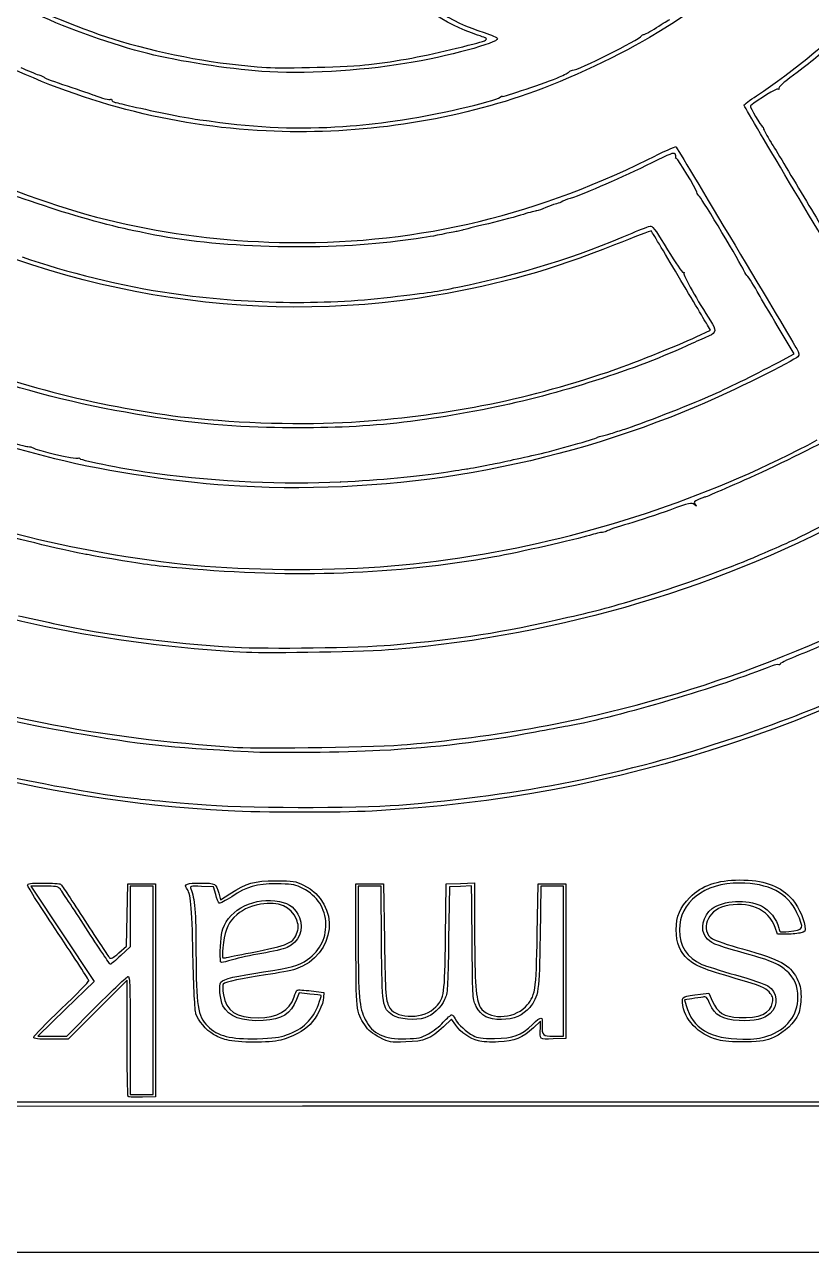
# Model space of a CAD drawing. Extents: x 30.9 to 96.9, y 156.2 to 225.1.
# Drawn here: x 58.41 to 73.98, y 156.17 to 180.49 of the extents above; entities that cross this region are included whole.
import ezdxf

# ---------------------------------------------------------------- set-up
doc = ezdxf.new("R2010")
doc.units = 0
doc.layers.add('Layer_1', color=7, linetype='CONTINUOUS')

msp = doc.modelspace()

# ---------------------------------------------------------------- linework, layer by layer
at = {"layer": 'Layer_1', "color": 3}
for p, q in [((65.22297, 179.69454), (65.22307, 179.69452)), ((63.10442, 179.55977), (63.10462, 179.55985)), ((63.1866, 178.3791), (63.18677, 178.37914)), ((64.70817, 178.4687), (64.70819, 178.46864)), ((71.69573, 174.30001), (71.98262, 174.43334)), ((71.98262, 174.43334), (71.92262, 174.53234)), ((73.63846, 173.96624), (73.32007, 174.496)), ((73.33022, 173.80354), (73.63846, 173.96624)), ((63.02732, 172.5134), (63.02726, 172.51341)), ((64.87529, 172.61492), (64.87528, 172.61493)), ((64.66282, 171.43171), (64.66275, 171.43195)), ((62.66856, 171.34405), (62.66858, 171.34405)), ((62.80009, 168.05265), (62.80009, 168.05266)), ((65.64701, 168.19856), (65.64709, 168.19825)), ((62.82926, 166.08275), (62.83039, 166.08374)), ((65.98024, 166.22893), (65.98024, 166.229)), ((62.43664, 164.91271), (62.43665, 164.91334)), ((65.81362, 165.03009), (65.81366, 165.02982)), ((58.79746, 163.42549), (58.52951, 163.42549)), ((58.52951, 163.42549), (59.15802, 162.48091)), ((60.43764, 162.85296), (60.45274, 163.47095)), ((60.45274, 163.47095), (60.72532, 163.47095)), ((60.72543, 163.42546), (60.49828, 163.42546)), ((60.49828, 163.42546), (60.49828, 162.82263)), ((60.72532, 163.47095), (60.99791, 163.47095)), ((60.95258, 163.42546), (60.72543, 163.42546)), ((60.95258, 161.36314), (60.95258, 163.42546)), ((60.99791, 163.47095), (60.99791, 161.36313)), ((62.14715, 163.41026), (61.90959, 163.41926)), ((62.18955, 163.25862), (62.14715, 163.41026)), ((64.96572, 162.27289), (64.96572, 163.47086)), ((64.96572, 163.47086), (65.2383, 163.47086)), ((65.23607, 163.42525), (65.01119, 163.42525)), ((65.01119, 163.42525), (65.01119, 162.35417)), ((65.46095, 163.42525), (65.23607, 163.42525)), ((65.2383, 163.47086), (65.51089, 163.47086)), ((65.47095, 162.29552), (65.46095, 163.42525)), ((65.51089, 163.47086), (65.52819, 162.34872)), ((66.73749, 162.40934), (66.75259, 163.47083)), ((66.75259, 163.47083), (67.03275, 163.47983)), ((66.81334, 163.41006), (66.79824, 162.36374)), ((67.03292, 163.41906), (66.81334, 163.41006)), ((67.03275, 163.47983), (67.31291, 163.48883)), ((67.25251, 163.42806), (67.03292, 163.41906)), ((67.25451, 163.29784), (67.25251, 163.42806)), ((67.31291, 163.48883), (67.31362, 162.5096)), ((68.55239, 162.47032), (68.56989, 163.47116)), ((68.56989, 163.47116), (68.84248, 163.47116)), ((68.6208, 163.4254), (68.6078, 162.43215)), ((68.84515, 163.4254), (68.6208, 163.4254)), ((68.84248, 163.47116), (69.11506, 163.47116)), ((69.06952, 163.4254), (68.84515, 163.4254)), ((69.06952, 161.93931), (69.06952, 163.4254)), ((69.11506, 163.47116), (69.11506, 161.93958)), ((62.25287, 163.28256), (62.28697, 163.15487)), ((62.28697, 163.15487), (62.47099, 163.27398)), ((60.42254, 162.23497), (60.43764, 162.85296)), ((60.49828, 162.82263), (60.49828, 162.21978)), ((59.15802, 162.48091), (59.78653, 161.53632)), ((73.30445, 162.47053), (73.25895, 162.60701)), ((73.46614, 162.47153), (73.30445, 162.47053)), ((60.27206, 162.10245), (60.42254, 162.23497)), ((60.49828, 162.21978), (60.3127, 162.04925)), ((62.2829, 161.9621), (62.28292, 161.96203)), ((62.87572, 162.10636), (62.87582, 162.10639)), ((69.06952, 160.45322), (69.06952, 161.93931)), ((69.11506, 161.93958), (69.11506, 160.408)), ((59.78653, 161.53632), (59.22732, 160.99482)), ((60.43768, 161.55969), (59.85437, 160.97616)), ((60.43768, 160.42014), (60.43768, 161.55969)), ((60.95252, 159.30084), (60.95258, 161.36314)), ((60.99791, 161.36313), (60.99791, 159.25531)), ((63.83913, 161.30932), (63.78673, 161.17697)), ((64.05404, 161.28812), (63.83913, 161.30932)), ((64.08043, 161.34964), (64.33, 161.31714)), ((64.33, 161.31714), (64.326, 161.22134)), ((71.78389, 161.28633), (71.9457, 161.30653)), ((71.9457, 161.30653), (72.0182, 161.14243)), ((59.22732, 160.99482), (58.66813, 160.45331)), ((59.24341, 160.45331), (59.83118, 161.04472)), ((59.85437, 160.97616), (59.27106, 160.39263)), ((71.60936, 161.1943), (71.46876, 161.175)), ((71.46876, 161.175), (71.49916, 161.06422)), ((66.85274, 160.7899), (66.69456, 160.6401)), ((66.93904, 160.66916), (66.85274, 160.7899)), ((68.61959, 160.74952), (68.47997, 160.61931)), ((68.61459, 160.62416), (68.61959, 160.74952)), ((66.39755, 160.49736), (66.39742, 160.4974)), ((58.66813, 160.45331), (58.95576, 160.45331)), ((59.27106, 160.39263), (58.93062, 160.39263)), ((58.95576, 160.45331), (59.24341, 160.45331)), ((60.49822, 160.46848), (60.49822, 159.30084)), ((62.40942, 160.38017), (62.40883, 160.3801)), ((63.59359, 160.47721), (63.59352, 160.4771)), ((65.43534, 160.42818), (65.43507, 160.4281)), ((69.11506, 160.408), (68.8652, 160.399)), ((68.87323, 160.45322), (69.06952, 160.45322)), ((72.1294, 160.37952), (72.12926, 160.37899)), ((73.11316, 160.45757), (73.11315, 160.45769)), ((60.49822, 159.30084), (60.72537, 159.30084)), ((60.72537, 159.30084), (60.95252, 159.30084)), ((63.90773, 159.06535), (31.34175, 159.05735)), ((60.45887, 159.25891), (60.45898, 159.25928)), ((60.99791, 159.25531), (60.73903, 159.24631)), ((63.88002, 159.15043), (96.41147, 159.15043)), ((96.47369, 159.07335), (63.90773, 159.06535)), ((95.400976, 156.1708), (32.344721, 156.1708))]:
    msp.add_line(p, q, dxfattribs=at)
for points in [[(76.18209, 186.11052), (74.98615, 183.62207), (73.15861, 181.63562), (70.77214, 180.23019)], [(67.37277, 180.27619), (66.05186, 180.71916), (65.05881, 181.87416), (64.8121, 183.25448)], [(64.89795, 183.23861), (65.2021, 181.82532), (66.15947, 180.75463), (67.50191, 180.32642)], [(72.89245, 179.07814), (73.61276, 179.54976), (74.45641, 180.24894), (75.17293, 180.96814)], [(58.47609, 180.90042), (58.45419, 180.83452), (59.63821, 180.35256), (60.30176, 180.15729)], [(60.84658, 179.91198), (60.17294, 180.08101), (59.26081, 180.40324), (58.66087, 180.68411)], [(70.65766, 180.28624), (70.66956, 180.28224), (70.78329, 180.34644), (70.91029, 180.42771)], [(70.91029, 180.42771), (71.03729, 180.50901), (71.15547, 180.58109), (71.17291, 180.58787)], [(67.76692, 180.20812), (67.76721, 180.11892), (66.7829, 179.85303), (65.93462, 179.7132)], [(66.95208, 180.01705), (67.66231, 180.19561), (67.64496, 180.18491), (67.37277, 180.27619)], [(67.50191, 180.32642), (67.64763, 180.27992), (67.76688, 180.22672), (67.76692, 180.20812)], [(70.77214, 180.23019), (70.05357, 179.80701), (68.98443, 179.31807), (68.21521, 179.06085)], [(69.25115, 179.58028), (69.35694, 179.57928), (70.56906, 180.18467), (70.61746, 180.26274)], [(70.61746, 180.26274), (70.62766, 180.27914), (70.64576, 180.28974), (70.65766, 180.28624)], [(60.30176, 180.15729), (61.25828, 179.8758), (62.20975, 179.70513), (63.19373, 179.63854)], [(65.22307, 179.69452), (65.76787, 179.75762), (66.35745, 179.86755), (66.95208, 180.01705)], [(74.37035, 180.08584), (74.0502, 179.8101), (73.91943, 179.70578), (73.46993, 179.36763)], [(63.18677, 178.37914), (61.29833, 178.47174), (59.48552, 178.94805), (57.77243, 179.80189)], [(63.10462, 179.55985), (62.4242, 179.60725), (61.46422, 179.75699), (60.84658, 179.91198)], [(65.93462, 179.7132), (65.0248, 179.56322), (63.91662, 179.50314), (63.10442, 179.55977)], [(63.19373, 179.63854), (63.55227, 179.61434), (64.83539, 179.64964), (65.22297, 179.69454)], [(58.33233, 179.63714), (58.46535, 179.57554), (58.62549, 179.50917), (58.6882, 179.48957)], [(58.6882, 179.48957), (58.7509, 179.46997), (58.80221, 179.44607), (58.80221, 179.43637)], [(68.99009, 179.44815), (69.08799, 179.48945), (69.1766, 179.53615), (69.18695, 179.55198)], [(69.18695, 179.55198), (69.19725, 179.56778), (69.22615, 179.58058), (69.25115, 179.58028)], [(58.80221, 179.43637), (58.80221, 179.42637), (59.00323, 179.35247), (59.24894, 179.27135)], [(59.24894, 179.27135), (59.49464, 179.19025), (59.73656, 179.10725), (59.78654, 179.08689)], [(67.85799, 179.0651), (67.85799, 179.0447), (68.74399, 179.34443), (68.99009, 179.44815)], [(73.31445, 179.20836), (73.28785, 179.22486), (72.93634, 179.00968), (72.76997, 178.87507)], [(73.33075, 179.21736), (73.34185, 179.19926), (73.33475, 179.19546), (73.31445, 179.20836)], [(73.46993, 179.36763), (73.38283, 179.30213), (73.32018, 179.23447), (73.33075, 179.21736)], [(59.78654, 179.08689), (59.92886, 179.02889), (60.09877, 178.98779), (60.11766, 179.00669)], [(60.11766, 179.00669), (60.12666, 179.01569), (60.13486, 179.00969), (60.13486, 178.99199)], [(60.13486, 178.99199), (60.13486, 178.97449), (60.16546, 178.95309), (60.20296, 178.94449)], [(68.21521, 179.06085), (66.63934, 178.53388), (64.8841, 178.29592), (63.1866, 178.3791)], [(65.73795, 178.57772), (66.50985, 178.68758), (67.71157, 178.96039), (67.82019, 179.0504)], [(67.82019, 179.0504), (67.84099, 179.0677), (67.85799, 179.0743), (67.85799, 179.0651)], [(72.64342, 178.89071), (72.64342, 178.90411), (72.75548, 178.98851), (72.89245, 179.07814)], [(60.20296, 178.94449), (60.24046, 178.93549), (60.39377, 178.90009), (60.54369, 178.86499)], [(60.54369, 178.86499), (60.94438, 178.77129), (61.69961, 178.62164), (61.87516, 178.60124)], [(73.54516, 177.35537), (73.0492, 178.1864), (72.64342, 178.8773), (72.64342, 178.89071)], [(72.76997, 178.87507), (72.75317, 178.86147), (72.98032, 178.46786), (73.00502, 178.46786)], [(61.87516, 178.60124), (61.95906, 178.59124), (62.06184, 178.57864), (62.10348, 178.57274)], [(62.10348, 178.57274), (63.01366, 178.44295), (63.85546, 178.40933), (64.70817, 178.4687)], [(64.70819, 178.46864), (65.0941, 178.49554), (65.35313, 178.52294), (65.73795, 178.57772)], [(73.00502, 178.46786), (73.01742, 178.46786), (73.02782, 178.45086), (73.02802, 178.42996)], [(73.02802, 178.42996), (73.0283, 178.40916), (73.09622, 178.28286), (73.17921, 178.14942)], [(70.74322, 177.8159), (71.03907, 177.96291), (71.28647, 178.07765), (71.29298, 178.07088)], [(71.29298, 178.07088), (71.30868, 178.05458), (73.60625, 174.20852), (73.68536, 174.06615)], [(73.17921, 178.14942), (73.26211, 178.01597), (73.5539, 177.53163), (73.8275, 177.07309)], [(63.45127, 176.17263), (66.00674, 176.11233), (68.40029, 176.6517), (70.74322, 177.8159)], [(70.81998, 177.75044), (70.2276, 177.45445), (69.51553, 177.14244), (69.20583, 177.04314)], [(71.27986, 177.92316), (71.25786, 177.95876), (71.1732, 177.92716), (70.81998, 177.75044)], [(71.29186, 177.85536), (71.29986, 177.86866), (71.29486, 177.89916), (71.27986, 177.92316)], [(71.30576, 177.83116), (71.28996, 177.83116), (71.28366, 177.84206), (71.29186, 177.85536)], [(71.71016, 177.165), (71.69376, 177.2419), (71.33599, 177.83116), (71.30576, 177.83116)], [(57.1364, 177.66199), (59.18599, 176.70374), (61.21397, 176.22544), (63.45127, 176.17263)], [(74.76421, 175.30735), (74.58969, 175.60273), (74.04111, 176.52435), (73.54516, 177.35537)], [(58.8022, 176.89483), (58.41074, 177.02842), (58.07341, 177.13904), (58.0526, 177.14066)], [(69.20583, 177.04314), (69.13923, 177.02184), (69.05741, 176.98974), (69.0241, 176.97184)], [(71.76886, 177.074), (71.74176, 177.0996), (71.71536, 177.1405), (71.71016, 177.165)], [(72.63393, 175.62847), (72.59553, 175.72867), (71.81856, 177.02697), (71.76886, 177.074)], [(73.8275, 177.07309), (74.1011, 176.61456), (74.34146, 176.21195), (74.36162, 176.1784)], [(66.52542, 175.11871), (62.84896, 174.49398), (58.94764, 175.16661), (55.63721, 176.99589)], [(60.64971, 176.38811), (60.23778, 176.46231), (59.38165, 176.69709), (58.8022, 176.89483)], [(68.54504, 176.79994), (68.52124, 176.79994), (68.40118, 176.76704), (68.27821, 176.72684)], [(68.72102, 176.86054), (68.64802, 176.82724), (68.5688, 176.79994), (68.54504, 176.79994)], [(68.90865, 176.93024), (68.87845, 176.92524), (68.79404, 176.89384), (68.72102, 176.86054)], [(69.0241, 176.97184), (68.9908, 176.95404), (68.9389, 176.93524), (68.90865, 176.93024)], [(67.58532, 176.54256), (67.32719, 176.48146), (67.09557, 176.42383), (67.07058, 176.41462)], [(68.27821, 176.72684), (68.15523, 176.68664), (67.84343, 176.60372), (67.58532, 176.54256)], [(60.86172, 176.34461), (60.78682, 176.36101), (60.69136, 176.38061), (60.64971, 176.38811)], [(65.79028, 176.19651), (64.3096, 175.99911), (62.13876, 176.06434), (60.86172, 176.34461)], [(66.6617, 176.33202), (66.38598, 176.27502), (66.42527, 176.28112), (65.79028, 176.19651)], [(66.96457, 176.39002), (66.93127, 176.38602), (66.79497, 176.35962), (66.6617, 176.33202)], [(67.07058, 176.41462), (67.04558, 176.40562), (66.99788, 176.39432), (66.96457, 176.39002)], [(66.97972, 175.28504), (68.18728, 175.52908), (69.3805, 175.89999), (70.4321, 176.35821)], [(70.80951, 176.40033), (70.80551, 176.40533), (70.47646, 176.28044), (70.07932, 176.12181)], [(70.4321, 176.35821), (70.60683, 176.43431), (70.77291, 176.49663), (70.80119, 176.49663)], [(70.80119, 176.49663), (70.83529, 176.49663), (70.94633, 176.33891), (71.13144, 176.02742)], [(71.34012, 175.51091), (71.05276, 175.99464), (70.81399, 176.39488), (70.80951, 176.40033)], [(70.07932, 176.12181), (68.82572, 175.62107), (67.83324, 175.34095), (66.52542, 175.11871)], [(58.36304, 175.88575), (59.21364, 175.58356), (60.37451, 175.30006), (61.31602, 175.16458)], [(71.13144, 176.02742), (71.28568, 175.76784), (71.42395, 175.56669), (71.44092, 175.57718)], [(71.45112, 175.56298), (71.43312, 175.53378), (71.73489, 174.99546), (71.98055, 174.61864)], [(71.44092, 175.57718), (71.45772, 175.58758), (71.46232, 175.58118), (71.45112, 175.56298)], [(72.70203, 175.51913), (72.67603, 175.54953), (72.64533, 175.59873), (72.63393, 175.62847)], [(71.92262, 174.53234), (71.88962, 174.58684), (71.62748, 175.02717), (71.34012, 175.51091)], [(72.94297, 175.13193), (72.83707, 175.32336), (72.7502, 175.46297), (72.70203, 175.51913)], [(61.31602, 175.16458), (62.77834, 174.95417), (64.29259, 174.92742), (65.64708, 175.08808)], [(65.64708, 175.08808), (66.44159, 175.18228), (66.55262, 175.19872), (66.97972, 175.28504)], [(73.32007, 174.496), (73.14497, 174.78738), (72.97527, 175.07354), (72.94297, 175.13193)], [(71.98055, 174.61864), (72.09854, 174.43764), (72.09355, 174.38123), (71.95445, 174.32302)], [(59.00896, 171.88632), (56.86265, 172.41956), (55.00782, 173.18309), (53.19909, 174.2779)], [(71.61371, 174.16956), (70.50961, 173.65461), (68.95628, 173.15626), (67.62237, 172.88905)], [(69.94786, 173.60588), (70.36108, 173.74525), (71.33011, 174.13008), (71.69573, 174.30001)], [(71.95445, 174.32302), (71.89205, 174.29692), (71.73865, 174.22782), (71.61371, 174.16956)], [(59.98932, 172.88637), (58.78321, 173.12622), (57.82665, 173.40884), (56.66696, 173.86799)], [(56.66697, 173.96407), (58.20674, 173.34345), (60.02072, 172.88457), (61.6492, 172.70372)], [(73.70836, 173.90952), (73.64716, 173.83562), (72.34681, 173.19274), (71.73787, 172.93529)], [(73.68536, 174.06615), (73.73566, 173.97565), (73.73976, 173.94743), (73.70836, 173.90952)], [(71.94384, 173.12081), (72.33304, 173.29299), (72.77957, 173.51289), (73.33022, 173.80354)], [(64.87528, 172.61493), (66.68365, 172.72946), (68.2658, 173.03854), (69.94786, 173.60588)], [(63.02726, 172.51341), (62.13418, 172.53851), (61.10064, 172.66537), (59.98932, 172.88637)], [(71.73787, 172.93529), (68.84597, 171.71268), (65.77779, 171.17436), (62.66856, 171.34405)], [(67.62237, 172.88905), (65.96354, 172.55674), (64.81819, 172.46311), (63.02732, 172.5134)], [(70.2823, 172.47542), (70.55511, 172.56122), (71.57044, 172.95561), (71.94384, 173.12081)], [(61.6492, 172.70372), (62.65347, 172.59219), (63.95227, 172.55642), (64.87529, 172.61492)], [(57.11808, 172.5385), (57.74538, 172.32637), (58.3975, 172.1291), (58.47145, 172.1291)], [(70.00842, 172.38832), (70.08332, 172.41242), (70.20662, 172.45162), (70.2823, 172.47542)], [(53.6231, 172.1801), (55.6615, 171.12068), (57.92138, 170.36563), (60.16512, 169.99435)], [(67.50975, 170.00846), (69.76945, 170.39141), (72.10601, 171.19052), (74.09212, 172.25965)], [(68.56979, 171.97938), (68.89013, 172.05058), (69.71395, 172.28344), (69.73585, 172.30892)], [(69.73585, 172.30892), (69.74385, 172.31892), (69.77825, 172.33062), (69.81155, 172.33552)], [(69.81155, 172.33552), (69.84485, 172.34052), (69.93345, 172.36422), (70.00842, 172.38832)], [(74.35224, 172.29555), (73.99252, 172.09344), (73.04299, 171.63055), (72.5525, 171.41817)], [(58.47145, 172.1291), (58.51345, 172.1291), (58.56075, 172.1176), (58.5766, 172.1036)], [(58.5766, 172.1036), (58.6302, 172.056), (59.4258, 171.87521), (59.46765, 171.90111)], [(68.02463, 171.85678), (68.17455, 171.89088), (68.41987, 171.94608), (68.56979, 171.97938)], [(62.66858, 171.34405), (61.54033, 171.40565), (60.06225, 171.62464), (59.00896, 171.88632)], [(59.46765, 171.90111), (59.48195, 171.91011), (59.49825, 171.90511), (59.50385, 171.89001)], [(59.50385, 171.89001), (59.51655, 171.85611), (60.51484, 171.66102), (60.98293, 171.60097)], [(66.70067, 171.61658), (66.91245, 171.64968), (67.12884, 171.68328), (67.18153, 171.69118)], [(67.18153, 171.69118), (67.23423, 171.69918), (67.34326, 171.71918), (67.42383, 171.73588)], [(67.42383, 171.73588), (67.50433, 171.75248), (67.61121, 171.77258), (67.66118, 171.78048)], [(67.66118, 171.78048), (67.71108, 171.78848), (67.8747, 171.82268), (68.02463, 171.85678)], [(60.98293, 171.60097), (62.29627, 171.43247), (63.51942, 171.37621), (64.66282, 171.43171)], [(64.66275, 171.43195), (65.43204, 171.46925), (66.20812, 171.5396), (66.70067, 171.61658)], [(71.32593, 167.24261), (74.13316, 168.08549), (76.90892, 169.48515), (79.30658, 171.26679)], [(72.5525, 171.41817), (72.2943, 171.30638), (72.04011, 171.19546), (71.98761, 171.17169)], [(71.65851, 170.98039), (71.60231, 171.02609), (71.57131, 171.01919), (71.17444, 170.87301)], [(71.74521, 171.08299), (71.64811, 171.04229), (71.64084, 171.03189), (71.67751, 170.98439)], [(71.67751, 170.98439), (71.71591, 170.93469), (71.71471, 170.93449), (71.65851, 170.98039)], [(71.87307, 171.12849), (71.86257, 171.12849), (71.80507, 171.10799), (71.74521, 171.08299)], [(71.98761, 171.17169), (71.93511, 171.14789), (71.88357, 171.12849), (71.87307, 171.12849)], [(73.47631, 170.2125), (73.81299, 170.36011), (75.20258, 171.06975), (75.21277, 171.09929)], [(75.07595, 170.90798), (72.24856, 169.35393), (69.03286, 168.39206), (65.72135, 168.10985)], [(71.17444, 170.87301), (70.94123, 170.78711), (70.57324, 170.66447), (70.35669, 170.60053)], [(69.93418, 170.4577), (69.91838, 170.4431), (69.87748, 170.4311), (69.84338, 170.4309)], [(70.35669, 170.60053), (70.14014, 170.53663), (69.95001, 170.47232), (69.93418, 170.4577)], [(59.61997, 169.99286), (59.38233, 170.03056), (58.15069, 170.32476), (57.80274, 170.42696)], [(69.58442, 170.3696), (69.34548, 170.2955), (68.14608, 170.02437), (67.70663, 169.94508)], [(69.84338, 170.4309), (69.80928, 170.4309), (69.6927, 170.4032), (69.58442, 170.3696)], [(72.82342, 169.929), (73.19075, 170.08764), (73.27292, 170.12332), (73.47631, 170.2125)], [(60.13484, 169.90426), (59.89331, 169.94636), (59.66161, 169.98626), (59.61997, 169.99286)], [(60.16512, 169.99435), (61.48661, 169.77566), (62.45705, 169.69612), (63.79958, 169.69642)], [(63.79958, 169.69642), (65.17729, 169.69671), (66.15617, 169.77912), (67.50975, 170.00846)], [(61.52805, 169.71938), (60.94932, 169.77108), (60.73738, 169.79928), (60.13484, 169.90426)], [(67.70663, 169.94508), (65.74977, 169.59199), (63.76419, 169.51946), (61.52805, 169.71938)], [(70.7959, 169.1933), (71.31906, 169.35297), (72.38638, 169.74026), (72.82342, 169.929)], [(62.80009, 168.05266), (60.00081, 168.20079), (57.57424, 168.71703), (55.09501, 169.69184)], [(78.92798, 169.44553), (74.77613, 166.69575), (70.16365, 165.16308), (65.28363, 164.91171)], [(69.16039, 168.74879), (69.77492, 168.88801), (69.96368, 168.93932), (70.7959, 169.1933)], [(58.28724, 168.78017), (58.47881, 168.73787), (58.78841, 168.6693), (58.97526, 168.62782)], [(58.97526, 168.62782), (60.00119, 168.40008), (61.25342, 168.23612), (62.57287, 168.15676)], [(65.64709, 168.19825), (67.12942, 168.33301), (67.76435, 168.43251), (69.16039, 168.74879)], [(62.57287, 168.15676), (63.17305, 168.12066), (65.07461, 168.14656), (65.64701, 168.19856)], [(65.72135, 168.10985), (65.21528, 168.06675), (63.25828, 168.02845), (62.80009, 168.05265)], [(74.17832, 168.18922), (74.07475, 168.14202), (73.84359, 168.04541), (73.66461, 167.97454)], [(73.20024, 167.78819), (72.18712, 167.37633), (70.15501, 166.77542), (69.15926, 166.59325)], [(73.33054, 167.80809), (73.30754, 167.81709), (73.24894, 167.80809), (73.20024, 167.78819)], [(73.35574, 167.81889), (73.36474, 167.80419), (73.35374, 167.79929), (73.33054, 167.80809)], [(73.66461, 167.97454), (73.48563, 167.90364), (73.34664, 167.83362), (73.35574, 167.81889)], [(62.43665, 164.91334), (58.72174, 165.11075), (55.04195, 166.09041), (51.68386, 167.77599)], [(55.14946, 167.67325), (57.58446, 166.80348), (59.83559, 166.35125), (62.61838, 166.17283)], [(65.98024, 166.229), (68.00495, 166.41759), (69.56055, 166.71255), (71.32593, 167.24261)], [(72.46723, 166.36815), (73.23485, 166.62543), (74.1123, 166.96294), (74.66484, 167.21346)], [(59.36251, 166.46188), (58.40521, 166.63001), (58.12622, 166.69226), (57.00011, 166.98905)], [(69.15926, 166.59325), (69.03432, 166.57045), (68.74489, 166.51665), (68.51607, 166.47388)], [(62.83039, 166.08374), (61.20138, 166.16984), (60.73676, 166.22054), (59.36251, 166.46188)], [(68.51607, 166.47388), (67.44362, 166.27332), (66.5942, 166.17225), (65.43964, 166.10785)], [(65.81366, 165.02982), (68.28756, 165.23176), (70.26107, 165.62873), (72.46723, 166.36815)], [(62.61838, 166.17283), (63.08757, 166.14273), (65.48427, 166.18283), (65.98024, 166.22893)], [(65.43964, 166.10785), (64.73961, 166.06875), (63.34594, 166.05535), (62.82926, 166.08275)], [(57.68343, 165.68419), (58.41499, 165.51493), (59.60257, 165.29399), (60.28264, 165.20065)], [(60.28264, 165.20065), (60.58274, 165.15945), (60.82433, 165.13515), (61.83086, 165.04509)], [(61.83086, 165.04509), (62.64836, 164.97189), (64.99277, 164.96309), (65.81362, 165.03009)], [(65.28363, 164.91171), (64.61665, 164.87741), (63.09726, 164.87821), (62.43664, 164.91271)], [(58.46902, 163.43932), (58.46902, 163.47852), (58.51962, 163.48602), (58.77946, 163.48562)], [(59.07476, 162.48752), (58.7416, 162.98528), (58.46902, 163.41359), (58.46902, 163.43932)], [(58.77946, 163.48562), (58.9502, 163.48534), (59.10424, 163.47512), (59.12177, 163.46292)], [(59.11025, 163.37239), (59.07375, 163.41559), (59.01535, 163.42549), (58.79746, 163.42549)], [(59.12177, 163.46292), (59.13927, 163.45072), (59.35544, 163.12674), (59.60209, 162.74309)], [(61.61319, 163.38617), (61.55329, 163.45987), (61.62569, 163.48607), (61.88961, 163.48607)], [(61.90959, 163.41926), (61.6909, 163.42726), (61.67388, 163.42426), (61.69537, 163.37376)], [(61.88961, 163.48607), (62.18692, 163.48607), (62.20058, 163.47807), (62.25287, 163.28256)], [(62.47099, 163.27398), (62.80457, 163.48987), (62.94679, 163.53027), (63.37561, 163.53095)], [(63.39068, 163.47005), (62.98794, 163.47105), (62.81921, 163.42235), (62.50696, 163.21486)], [(63.37561, 163.53095), (63.72978, 163.53167), (63.76537, 163.52595), (63.92727, 163.44645)], [(63.86166, 163.40615), (63.74931, 163.45745), (63.66226, 163.46935), (63.39068, 163.47005)], [(63.92727, 163.44645), (64.67686, 163.07786), (64.57805, 162.05415), (63.76626, 161.77817)], [(64.36659, 162.73003), (64.33949, 163.03224), (64.16316, 163.26836), (63.86166, 163.40615)], [(72.55743, 163.48592), (71.85207, 163.48592), (71.36673, 163.10867), (71.36452, 162.55868)], [(71.5714, 163.20252), (71.80541, 163.43685), (72.11994, 163.5466), (72.55751, 163.5466)], [(73.69036, 162.89714), (73.51504, 163.28421), (73.1269, 163.48592), (72.55743, 163.48592)], [(72.55751, 163.5466), (73.02075, 163.5466), (73.32001, 163.44539), (73.55623, 163.20885)], [(59.61939, 162.59902), (59.36403, 162.99518), (59.13493, 163.3432), (59.11025, 163.37239)], [(61.74076, 162.06064), (61.71946, 163.06988), (61.69916, 163.28041), (61.61319, 163.38617)], [(61.69537, 163.37376), (61.77687, 163.18359), (61.79947, 162.91438), (61.80029, 162.12137)], [(62.26075, 163.08868), (62.24495, 163.09878), (62.21285, 163.17518), (62.18955, 163.25862)], [(62.50696, 163.21486), (62.38738, 163.13536), (62.27659, 163.07861), (62.26075, 163.08868)], [(62.33372, 162.58202), (62.45874, 162.96837), (62.97977, 163.2201), (63.45146, 163.12205)], [(67.26521, 162.17506), (67.26021, 162.72096), (67.25621, 163.22621), (67.25451, 163.29784)], [(71.30246, 162.56108), (71.30046, 162.82424), (71.37826, 163.00915), (71.5714, 163.20252)], [(72.01174, 162.97926), (72.22731, 163.1437), (72.70653, 163.16928), (72.99075, 163.03146)], [(73.55623, 163.20885), (73.69287, 163.07203), (73.82263, 162.81645), (73.84671, 162.63677)], [(63.07985, 163.06445), (62.8384, 163.01995), (62.69847, 162.9506), (62.55134, 162.8027)], [(63.78654, 162.77193), (63.69204, 163.01989), (63.42877, 163.12883), (63.07985, 163.06445)], [(63.45146, 163.12205), (63.65631, 163.07945), (63.7791, 162.98061), (63.84643, 162.80408)], [(72.26097, 163.02744), (71.91628, 162.94054), (71.76846, 162.54355), (72.01946, 162.37886)], [(71.88891, 162.41279), (71.76915, 162.56525), (71.82861, 162.83959), (72.01174, 162.97926)], [(73.25895, 162.60701), (73.13806, 162.96919), (72.72317, 163.14398), (72.26097, 163.02744)], [(72.99075, 163.03146), (73.14371, 162.95736), (73.29705, 162.76085), (73.33109, 162.5954)], [(59.60209, 162.74309), (59.84875, 162.35943), (60.06654, 162.02853), (60.08608, 162.00775)], [(62.55134, 162.8027), (62.42213, 162.67279), (62.35934, 162.50052), (62.33203, 162.20089)], [(63.84643, 162.80408), (63.93913, 162.56086), (63.83843, 162.3137), (63.60548, 162.21039)], [(63.80334, 162.51615), (63.83304, 162.61545), (63.83024, 162.65728), (63.78654, 162.77193)], [(64.00649, 161.96944), (64.26845, 162.15946), (64.39397, 162.42459), (64.36659, 162.73003)], [(73.52825, 162.5289), (73.8338, 162.5635), (73.83758, 162.5721), (73.69036, 162.89714)], [(59.6805, 161.55107), (59.6805, 161.56837), (59.40792, 161.98976), (59.07476, 162.48752)], [(60.10539, 161.87872), (60.09349, 161.87872), (59.87474, 162.20285), (59.61939, 162.59902)], [(62.28292, 161.96203), (62.27292, 162.19153), (62.29522, 162.46303), (62.33372, 162.58202)], [(62.87582, 162.10639), (63.64009, 162.25576), (63.73844, 162.2992), (63.80334, 162.51615)], [(67.31362, 162.5096), (67.31434, 161.49413), (67.33832, 161.17486), (67.42564, 161.02691)], [(68.31767, 161.03491), (68.51582, 161.23333), (68.53249, 161.33532), (68.55239, 162.47032)], [(68.6078, 162.43215), (68.5935, 161.33812), (68.5787, 161.23604), (68.40407, 161.0246)], [(71.53742, 161.97411), (71.3752, 162.11674), (71.30418, 162.29416), (71.30246, 162.56108)], [(71.36452, 162.55868), (71.36352, 162.23778), (71.51389, 162.00718), (71.81051, 161.87601)], [(73.33109, 162.5954), (73.34889, 162.5087), (73.34919, 162.5086), (73.52825, 162.5289)], [(73.74511, 162.49633), (73.68061, 162.48353), (73.55506, 162.47243), (73.46614, 162.47153)], [(73.84671, 162.63677), (73.86221, 162.52112), (73.86081, 162.51927), (73.74511, 162.49633)], [(62.33203, 162.20089), (62.31333, 161.99521), (62.31393, 161.99261), (62.38233, 162.00796)], [(63.60548, 162.21039), (63.53738, 162.18019), (63.31117, 162.12669), (63.10295, 162.09139)], [(65.14019, 160.67589), (64.96959, 160.9315), (64.96581, 160.96606), (64.96572, 162.27289)], [(65.01119, 162.35417), (65.01119, 161.21736), (65.02839, 161.02198), (65.14975, 160.78221)], [(65.68883, 160.86971), (65.48603, 161.01431), (65.48187, 161.04157), (65.47095, 162.29552)], [(65.52819, 162.34872), (65.54519, 161.24659), (65.55389, 161.14117), (65.63876, 161.0093)], [(66.54675, 161.0334), (66.7143, 161.2159), (66.72117, 161.26546), (66.73749, 162.40934)], [(66.79824, 162.36374), (66.78404, 161.38527), (66.77904, 161.30856), (66.72004, 161.18093)], [(72.56012, 162.12413), (72.05653, 162.26516), (71.97851, 162.29872), (71.88891, 162.41279)], [(72.01946, 162.37886), (72.06086, 162.35176), (72.32821, 162.26249), (72.61366, 162.18057)], [(60.08608, 162.00775), (60.11408, 161.97795), (60.15358, 161.99775), (60.27206, 162.10245)], [(60.3127, 162.04925), (60.21063, 161.95545), (60.11735, 161.87872), (60.10539, 161.87872)], [(61.79886, 160.89843), (61.77606, 160.97183), (61.75466, 161.39827), (61.74076, 162.06064)], [(61.80029, 162.12137), (61.80129, 161.0406), (61.83049, 160.85632), (62.03197, 160.65458)], [(62.52423, 161.9681), (62.28119, 161.8963), (62.28575, 161.8964), (62.2829, 161.9621)], [(62.38233, 162.00796), (62.42043, 162.01696), (62.64252, 162.06086), (62.87572, 162.10636)], [(63.10295, 162.09139), (62.89473, 162.05609), (62.6343, 162.00059), (62.52423, 161.9681)], [(63.13494, 161.72489), (63.66652, 161.80029), (63.84072, 161.84919), (64.00649, 161.96944)], [(67.34661, 161.04053), (67.27451, 161.18089), (67.27361, 161.1938), (67.26521, 162.17506)], [(72.48761, 161.5918), (71.8216, 161.78626), (71.69158, 161.83857), (71.53742, 161.97411)], [(73.46732, 161.76323), (73.32698, 161.8902), (73.16418, 161.95496), (72.56012, 162.12413)], [(72.61366, 162.18057), (73.38836, 161.95824), (73.53788, 161.87783), (73.68707, 161.60337)], [(62.29313, 161.52267), (62.34273, 161.58737), (62.59788, 161.64868), (63.13494, 161.72489)], [(63.76626, 161.77817), (63.69196, 161.75297), (63.42716, 161.70287), (63.17781, 161.66701)], [(71.81051, 161.87601), (71.87711, 161.84661), (72.17699, 161.75164), (72.47684, 161.66512)], [(73.71101, 161.22785), (73.71101, 161.44913), (73.63861, 161.60828), (73.46732, 161.76323)], [(59.13533, 160.99584), (59.43518, 161.28393), (59.6805, 161.53378), (59.6805, 161.55107)], [(59.83118, 161.04472), (60.15446, 161.36999), (60.43681, 161.63612), (60.45862, 161.63612)], [(60.45862, 161.63612), (60.49062, 161.63612), (60.49822, 161.41059), (60.49822, 160.46848)], [(62.33373, 161.05581), (62.27313, 161.17636), (62.24813, 161.46393), (62.29313, 161.52267)], [(62.33688, 161.48669), (62.32358, 161.47389), (62.32658, 161.37713), (62.34388, 161.27174)], [(63.17781, 161.66701), (62.71565, 161.60051), (62.3802, 161.52859), (62.33688, 161.48669)], [(72.47684, 161.66512), (72.77668, 161.57862), (73.06469, 161.48191), (73.11687, 161.45026)], [(73.13895, 161.33011), (73.06305, 161.41491), (72.9826, 161.44728), (72.48761, 161.5918)], [(73.68707, 161.60337), (73.75677, 161.47506), (73.77107, 161.41164), (73.77107, 161.23172)], [(62.34388, 161.27174), (62.39488, 160.95444), (62.60139, 160.81716), (63.02763, 160.81716)], [(63.02763, 160.81716), (63.41132, 160.81716), (63.65097, 160.95647), (63.74056, 161.23158)], [(63.74056, 161.23158), (63.76136, 161.29558), (63.79016, 161.35562), (63.80466, 161.36504)], [(63.80466, 161.36504), (63.81906, 161.37404), (63.94315, 161.36804), (64.08043, 161.34964)], [(64.27759, 161.25832), (64.27259, 161.26332), (64.17224, 161.27642), (64.05404, 161.28812)], [(64.326, 161.22134), (64.32, 161.08165), (64.18903, 160.81922), (64.05997, 160.68784)], [(64.22349, 161.08161), (64.25799, 161.17401), (64.28239, 161.25358), (64.27759, 161.25832)], [(71.42514, 161.12096), (71.41614, 161.2338), (71.43514, 161.2427), (71.78389, 161.28633)], [(71.82683, 161.2286), (71.78453, 161.2206), (71.6867, 161.2049), (71.60936, 161.1943)], [(71.96683, 161.09397), (71.91083, 161.22679), (71.89503, 161.24192), (71.82683, 161.2286)], [(73.11315, 160.45769), (73.48803, 160.58093), (73.71094, 160.86808), (73.71101, 161.22785)], [(73.11687, 161.45026), (73.30817, 161.33424), (73.33039, 161.05528), (73.16057, 160.90192)], [(73.20805, 161.12375), (73.22255, 161.21525), (73.21105, 161.24927), (73.13895, 161.33011)], [(73.77107, 161.23172), (73.77107, 161.09706), (73.75197, 160.97086), (73.72087, 160.899)], [(58.59016, 160.43233), (58.59016, 160.45423), (58.83549, 160.70775), (59.13533, 160.99584)], [(63.13062, 160.7635), (62.70738, 160.7393), (62.44441, 160.8358), (62.33373, 161.05581)], [(63.78673, 161.17697), (63.67441, 160.89345), (63.50184, 160.78469), (63.13062, 160.7635)], [(63.59352, 160.4771), (63.92077, 160.59603), (64.10985, 160.77747), (64.22349, 161.08161)], [(65.63876, 161.0093), (65.7843, 160.78311), (66.33026, 160.79762), (66.54675, 161.0334)], [(66.72004, 161.18093), (66.64514, 161.01883), (66.48288, 160.8679), (66.3289, 160.81701)], [(67.84553, 160.78309), (67.57863, 160.78109), (67.44436, 160.85029), (67.34661, 161.04053)], [(67.42564, 161.02691), (67.57226, 160.77836), (68.06578, 160.78291), (68.31767, 161.03491)], [(68.40407, 161.0246), (68.27128, 160.86383), (68.08888, 160.78496), (67.84553, 160.78309)], [(72.12926, 160.37899), (71.73207, 160.48939), (71.45293, 160.78354), (71.42514, 161.12096)], [(71.49916, 161.06422), (71.62523, 160.60517), (71.97062, 160.39877), (72.62007, 160.39437)], [(72.54792, 160.76229), (72.2143, 160.77819), (72.06383, 160.86407), (71.96683, 161.09397)], [(72.0182, 161.14243), (72.1177, 160.91693), (72.24408, 160.84114), (72.54953, 160.82359)], [(72.54953, 160.82359), (72.94192, 160.80109), (73.17356, 160.90659), (73.20805, 161.12375)], [(62.14675, 160.48491), (62.0014, 160.57491), (61.83979, 160.76696), (61.79886, 160.89843)], [(65.14975, 160.78221), (65.2929, 160.49933), (65.52418, 160.38933), (65.95009, 160.40156)], [(66.3289, 160.81701), (66.15462, 160.75941), (65.80288, 160.78841), (65.68883, 160.86971)], [(66.39742, 160.4974), (66.48522, 160.5455), (66.6187, 160.65079), (66.69393, 160.73133)], [(66.69393, 160.73133), (66.76913, 160.81183), (66.84345, 160.87775), (66.85901, 160.87775)], [(66.85901, 160.87775), (66.87461, 160.87775), (66.90691, 160.84025), (66.93091, 160.79435)], [(66.93091, 160.79435), (66.98711, 160.68677), (67.14785, 160.5359), (67.28258, 160.46414)], [(68.45983, 160.68672), (68.64007, 160.85966), (68.65647, 160.85783), (68.65043, 160.66552)], [(73.16057, 160.90192), (73.03477, 160.78835), (72.85606, 160.74761), (72.54792, 160.76229)], [(73.72087, 160.899), (73.64187, 160.71634), (73.45089, 160.53176), (73.24165, 160.43582)], [(62.03197, 160.65458), (62.23326, 160.45302), (62.47931, 160.3901), (63.01218, 160.40391)], [(62.40883, 160.3801), (62.31863, 160.4044), (62.20063, 160.4516), (62.14675, 160.48491)], [(64.05997, 160.68784), (63.92668, 160.55214), (63.71484, 160.43939), (63.47629, 160.37717)], [(65.43507, 160.4281), (65.28608, 160.5045), (65.21437, 160.56473), (65.14019, 160.67589)], [(65.95009, 160.40156), (66.2013, 160.40856), (66.25809, 160.42086), (66.39755, 160.49736)], [(66.69456, 160.6401), (66.44137, 160.40032), (66.32218, 160.35205), (65.95023, 160.33868)], [(67.38854, 160.35824), (67.21846, 160.40414), (67.04054, 160.52723), (66.93904, 160.66916)], [(67.70659, 160.40794), (68.07714, 160.40822), (68.22761, 160.46394), (68.45983, 160.68672)], [(68.47997, 160.61931), (68.26605, 160.41984), (68.10271, 160.3541), (67.78256, 160.33864)], [(68.8652, 160.399), (68.58752, 160.389), (68.60484, 160.3736), (68.61459, 160.62416)], [(68.65043, 160.66552), (68.64443, 160.46911), (68.66093, 160.45322), (68.87323, 160.45322)], [(58.93062, 160.39263), (58.67021, 160.39263), (58.59016, 160.40163), (58.59016, 160.43233)], [(60.45898, 159.25928), (60.44728, 159.27098), (60.43768, 159.79339), (60.43768, 160.42014)], [(63.47629, 160.37717), (63.25063, 160.31827), (62.63263, 160.31997), (62.40942, 160.38017)], [(63.01218, 160.40391), (63.33006, 160.41191), (63.45945, 160.42851), (63.59359, 160.47721)], [(65.95023, 160.33868), (65.63934, 160.32748), (65.6278, 160.32968), (65.43534, 160.42818)], [(67.28258, 160.46414), (67.36668, 160.41934), (67.45426, 160.40774), (67.70659, 160.40794)], [(67.78256, 160.33864), (67.63263, 160.33164), (67.45533, 160.33964), (67.38854, 160.35824)], [(72.67384, 160.34122), (72.40696, 160.33522), (72.24631, 160.34722), (72.1294, 160.37952)], [(72.62007, 160.39437), (72.84402, 160.39337), (72.96235, 160.40797), (73.11316, 160.45757)], [(73.24165, 160.43582), (73.07013, 160.35722), (73.017, 160.34832), (72.67384, 160.34122)], [(31.2577, 159.20673), (31.346, 159.15213), (32.26126, 159.15053), (63.88002, 159.15043)], [(60.73903, 159.24631), (60.59665, 159.24131), (60.47058, 159.24731), (60.45887, 159.25891)]]:
    msp.add_open_spline(points, degree=3, dxfattribs=at)

doc.saveas('drawing.dxf')
